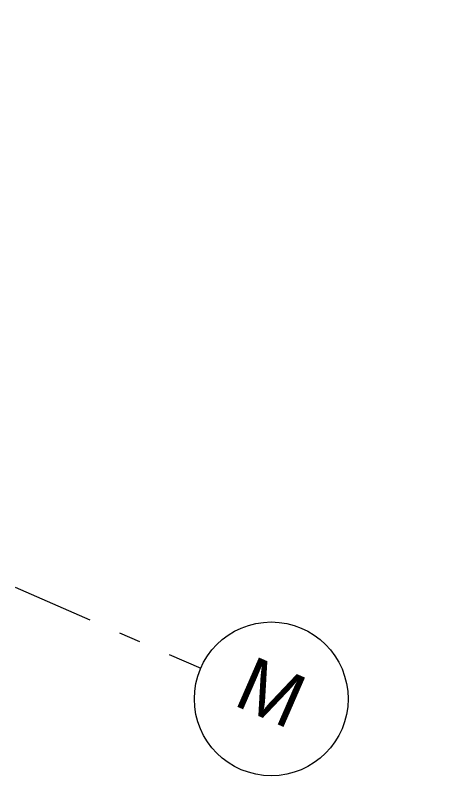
# Model space of a CAD drawing. Header units: millimetres. Extents: x -50172 to 312111, y -142074 to 4572.
# Drawn here: x 16076 to 18845, y -56474 to -51529 of the extents above; entities that cross this region are included whole.
import ezdxf
from ezdxf.enums import TextEntityAlignment as Align

# ---------------------------------------------------------------- set-up
doc = ezdxf.new("R2010")
doc.units = ezdxf.units.MM
doc.header["$MEASUREMENT"] = 0
doc.linetypes.add('Double Dashed', pattern=[1093.611073, 529.166651, -211.666656, 141.111112, -211.666656])
doc.layers.add('New_A-15-MG_Structural_Grid_Phase_2', color=7, linetype='Continuous')
doc.layers.add('New_A-95-D_1_100', color=7, linetype='Continuous')
doc.layers.add('New_A-15-MG_Structural_Grid_Phase_2_Pen_No__222', color=7, linetype='Continuous', lineweight=13, true_color=0x65af33)
doc.layers.add('New_A-95-D_1_100_Pen_No__1', color=7, linetype='Continuous', lineweight=13)
doc.styles.add('GENERATED_STYLE_3', font='')
doc.styles.add('GENERATED_STYLE_4', font='')
doc.styles.get('GENERATED_STYLE_3').set_extended_font_data('Arial')
doc.styles.get('GENERATED_STYLE_4').set_extended_font_data('Swis721 BT')
doc.dimstyles.new('GENERATED_STYLE__1', dxfattribs={"dimtxt": 250, "dimasz": 95, "dimexe": 0.18, "dimexo": 50, "dimgap": 0.09, "dimtad": 1, "dimdec": 0, "dimzin": 0, "dimdsep": 46, "dimtxsty": 'GENERATED_STYLE_3', "dimblk": 'ARROWHEAD_2', "dimblk1": 'ARROWHEAD_2', "dimblk2": 'ARROWHEAD_2', "dimcen": 0.09, "dimclrd": 7, "dimclre": 7, "dimclrt": 7, "dimadec": 0, "dimazin": 0, "dimtfac": 1, "dimtdec": 4, "dimtmove": 0, "dimatfit": 3, "dimfxl": 1, "dimtolj": 1, "dimtzin": 0, "dimarcsym": 0})

# ---------------------------------------------------------------- blocks, each defined once
blk = doc.blocks.new('*D344')
at = {"layer": 'New_A-95-D_1_100_Pen_No__1', "linetype": 'Continuous'}
for p, q in [((18845.2, -41082.9), (14857.7, -50227.4)), ((10530.5, -48340.5), (14943.7, -50264.8)), ((14900.6, -50285.4), (14814.9, -50169.3)), ((14857.7, -50227.4), (13213, -53999.4)), ((12969.1, -53893), (13298.9, -54036.8)), ((13170.1, -53941.3), (13255.8, -54057.4)), ((13213, -53999.4), (13188.5, -54055.4))]:
    blk.add_line(p, q, dxfattribs=at)
at = {"layer": 'New_A-95-D_1_100_Pen_No__1', "insert": (13419.4, -53400.8), "char_height": 250, "attachment_point": 7, "rotation": 66.4404, "style": 'GENERATED_STYLE_3'}
blk.add_mtext('\\A1;{\\fArial|b0|i0|c0|p34;4,115 gutter to grid}', dxfattribs=at)
blk = doc.blocks.new('ARROWHEAD_2')
at = {"color": 0, "linetype": 'Continuous', "lineweight": 0}
for p, q in [((-0.378, -0.655), (0.378, 0.655)), ((0, 0), (-1, 0))]:
    blk.add_line(p, q, dxfattribs=at)
blk = doc.blocks.new('Standard grid marker_31')
at = {"layer": 'New_A-15-MG_Structural_Grid_Phase_2_Pen_No__222', "linetype": 'Double Dashed'}
blk.add_line((1316.9, 0), (0, 0), dxfattribs=at)
at = {"layer": 'New_A-15-MG_Structural_Grid_Phase_2_Pen_No__222', "linetype": 'Continuous'}
blk.add_circle((-500, 0), 500, dxfattribs=at)
at = {"layer": 'New_A-15-MG_Structural_Grid_Phase_2_Pen_No__222', "style": 'GENERATED_STYLE_4'}
for tag, p in [('AC_MarkerText_1_0', (-500, 43.4)), ('AC_MarkerText_1_1', (58871.4, 43.4))]:
    blk.add_attdef(tag, text='', height=350, rotation=180, dxfattribs=at).set_placement(p, align=Align.MIDDLE_CENTER)

msp = doc.modelspace()

# ---------------------------------------------------------------- block references
at = {"layer": 'New_A-15-MG_Structural_Grid_Phase_2', "color": 8, "linetype": 'Continuous', "lineweight": 15}
ref = msp.add_blockref('Standard grid marker_31', (17283.6, -55774.3), dxfattribs=dict(at, zscale=1000, rotation=156.4404115839929))
ref.add_attrib('AC_MarkerText_1', 'M', dxfattribs={"layer": 'New_A-15-MG_Structural_Grid_Phase_2_Pen_No__222', "color": 85, "true_color": 0x65af33, "height": 350, "rotation": 336.4404, "style": 'GENERATED_STYLE_4'}).set_placement((17741.9, -55930.8), align=Align.MIDDLE_CENTER)

# ---------------------------------------------------------------- dimensions: what is measured, and where the dimension line sits
at = {"layer": 'New_A-95-D_1_100', "linetype": 'Continuous'}
dim = msp.add_linear_dim(base=(13213, -53999.4), p1=(10484.7, -48320.5), p2=(12923.3, -53873), angle=246.4404, text='<MeasuredValue> gutter to grid', dimstyle='GENERATED_STYLE__1', dxfattribs=at)
dim.commit()
dim.dimension.update_dxf_attribs({"geometry": '*D344', "text_midpoint": (14301.4, -51065.3), "dimtype": 160, "text_rotation": 66.4404})

doc.saveas('drawing.dxf')
